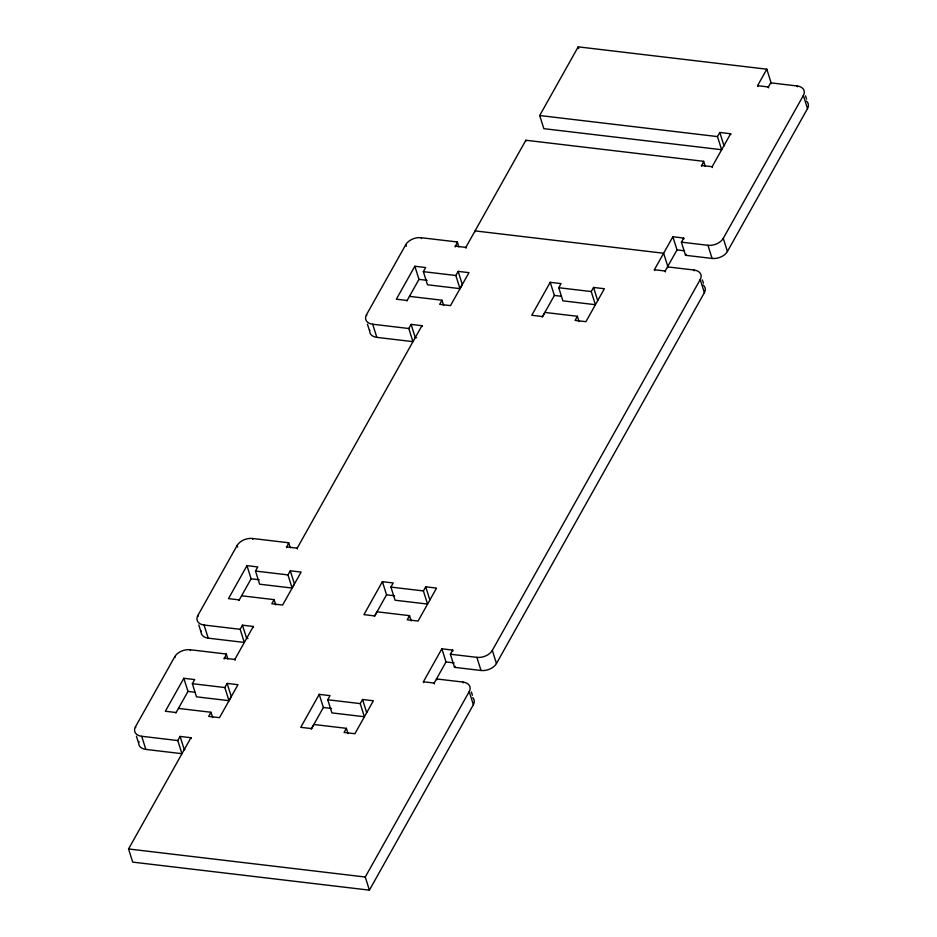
<?xml version="1.0" encoding="UTF-8"?>
<svg xmlns="http://www.w3.org/2000/svg" width="937" height="937" viewBox="0 0 937 937"><rect width="100%" height="100%" fill="white"/><g stroke="black" fill="none" stroke-linecap="round" stroke-linejoin="round"><path stroke-width="1.41" d="M135.748 727.581L135.49 726.749L174.762 656.708A12.099 7.871 -17.5 0 1 190.211 649.751L226.309 654.026L227.855 658.945M198.117 616.323L197.859 615.504L237.131 545.451A12.087 7.871 -17.5 0 1 252.58 538.494L288.678 542.769L290.236 547.7M366.754 315.535L366.496 314.715L405.768 244.662A12.099 7.871 -17.5 0 1 421.217 237.705L457.315 241.98L458.861 246.911M178.487 708.419L210.977 712.261L208.67 716.383L219.492 717.672L237.975 684.701L227.152 683.424L231.287 696.554L228.979 700.677L196.489 696.823L192.354 683.694L194.662 679.571L183.828 678.283L165.345 711.253L176.179 712.53M241.629 595.791L274.119 599.633L271.812 603.756L282.634 605.044L301.117 572.074L290.294 570.797L294.429 583.927L292.121 588.049L259.631 584.196L255.496 571.066L257.804 566.944L246.97 565.655L228.487 598.626L239.322 599.903M409.492 296.373L441.983 300.215L439.676 304.338L450.498 305.626L468.98 272.655L458.158 271.379L462.292 284.508L459.985 288.631L427.495 284.778L423.36 271.648L425.667 267.525L414.833 266.249L396.351 299.208L407.185 300.484M175.887 712.975L187.974 691.424L183.828 678.283M239.029 600.348L251.116 578.797L246.97 565.655M406.892 300.929L418.98 279.378L414.833 266.249M138.969 741.413A12.087 7.871 -17.5 0 0 145.832 749.413L181.93 753.688L177.796 740.558L180.103 736.435L190.937 737.712L191.195 738.543M224.259 658.969L226.309 654.026M201.15 630.952A12.099 7.871 -17.5 0 0 208.213 638.156L244.311 642.442L240.165 629.301L242.472 625.178L253.306 626.466L253.564 627.286M286.628 547.712L288.678 542.769M369.775 330.164A12.087 7.871 -17.5 0 0 376.838 337.367L412.936 341.642L408.801 328.512L411.109 324.389L421.943 325.678L422.2 326.498M455.265 246.923L457.315 241.98M472.705 697.608A12.087 7.871 -17.5 0 1 473.361 704.729L369.401 890.15L132.703 862.11L128.556 848.969L190.937 737.712M235.082 660.245L234.824 659.425L253.306 626.466M297.451 549L297.193 548.18L421.943 325.678M466.087 248.2L465.83 247.38L525.844 140.245L703.628 161.316L705.174 166.236M730.883 134.577L730.626 133.745L719.792 132.468L717.484 136.591L721.631 149.721L543.847 128.662L539.7 115.52L578.199 46.85L766.817 69.197L770.952 82.327L768.071 87.481M228.979 700.677L224.833 687.535L227.152 683.424M292.121 588.049L287.975 574.908L290.294 570.797M459.985 288.631L455.839 275.501L458.158 271.379M346.374 728.33L344.066 732.453L354.9 733.73L373.371 700.771L362.549 699.482L360.241 703.605L364.376 716.746L331.885 712.893L327.751 699.763L330.058 695.641L319.224 694.352L300.754 727.323L311.576 728.599L313.883 724.477L346.374 728.33L348.037 733.589M409.539 615.656L407.232 619.779L418.066 621.055L436.548 588.096L425.714 586.82L423.407 590.931L427.541 604.072L395.063 600.219L390.916 587.089L393.224 582.966L382.401 581.678L363.919 614.649L374.741 615.925L377.061 611.802L409.539 615.656L411.202 620.915M577.379 316.284L575.072 320.407L585.906 321.684L604.377 288.725L593.554 287.448L591.247 291.559L595.382 304.701L562.891 300.847L558.757 287.718L561.064 283.595L550.23 282.306L531.759 315.277L542.582 316.554L544.889 312.431L577.379 316.284L579.043 321.543M311.283 729.045L323.37 707.494L319.224 694.352M374.46 616.37L386.536 594.819L382.401 581.678M542.289 316.999L554.376 295.448L550.23 282.306M701.579 166.247L703.628 161.316M423.641 682.593L423.383 681.773L441.866 648.802L452.7 650.091L452.958 650.91M654.647 270.547L654.389 269.727L672.871 236.756L683.705 238.045L683.963 238.865M712.401 167.536L712.143 166.716L730.626 133.745M757.834 86.497L757.576 85.677L766.817 69.197M433.925 683.495L446.012 661.944L441.866 648.802M703.078 285A12.087 7.871 -17.5 0 1 704.366 292.684L496.458 663.525A12.087 7.871 -17.5 0 1 481.009 670.482L454.527 667.343L450.381 654.213L452.7 650.091M664.883 271.531L677.018 249.898L672.871 236.756M806.464 101.149A12.087 7.871 -17.5 0 1 807.495 108.633L727.417 251.479A12.099 7.871 -17.5 0 1 712.085 258.448L685.533 255.297L681.398 242.168L683.705 238.045M454.527 667.343L455.101 666.312M685.533 255.297L686.107 254.267M369.401 890.15L365.266 877.02L469.214 691.6A12.087 7.871 -17.5 0 0 463.007 682.066L436.525 678.938L436.783 679.758M450.381 654.213L476.863 657.352A12.087 7.871 -17.5 0 0 492.312 650.395L700.22 279.554A12.087 7.871 -17.5 0 0 694.012 270.02L667.531 266.893L667.788 267.713M681.398 242.168L707.95 245.307A12.099 7.871 -17.5 0 0 723.27 238.338L803.36 95.492A12.087 7.871 -17.5 0 0 797.141 85.97L770.718 82.843L770.975 83.662M757.576 85.677L768.41 86.965L768.668 87.785M539.7 115.52L717.484 136.591M724.617 145.68L723.938 145.598L719.792 132.468M701.309 165.427L712.143 166.716M677.018 249.898L684.455 250.776M454.995 246.103L465.83 247.38M654.389 269.727L665.223 271.004L665.481 271.835M423.36 271.648L455.839 275.501M558.757 287.718L591.247 291.559M418.98 279.378L427.096 280.339M554.376 295.448L561.146 296.244M366.496 314.715A12.087 7.871 -17.5 0 0 372.703 324.237L408.801 328.512M416.602 337.683L415.255 337.531L411.109 324.389M286.371 546.892L297.193 548.18M255.496 571.066L287.975 574.908M390.916 587.089L423.407 590.931M251.116 578.797L259.233 579.757M386.536 594.819L394.664 595.78M197.859 615.504A12.099 7.871 -17.5 0 0 204.067 625.026L240.165 629.301M247.965 638.484L246.618 638.32L242.472 625.178M446.012 661.944L454.129 662.904M223.99 658.149L234.824 659.425M423.383 681.773L434.218 683.05L434.475 683.869M192.354 683.694L224.833 687.535M327.751 699.763L360.241 703.605M187.974 691.424L194.744 692.22M323.37 707.494L331.499 708.454M135.49 726.749A12.087 7.871 -17.5 0 0 141.698 736.283L177.796 740.558M184.917 749.647L184.249 749.565L180.103 736.435M128.556 848.969L365.266 877.02M805.527 95.867L806.558 99.146M803.36 95.492L807.495 108.633M797.141 85.97L797.41 86.79M723.27 238.338L727.417 251.479M707.95 245.307L712.085 258.448M702.387 279.917L703.429 283.197M700.22 279.554L704.366 292.684M694.012 270.02L694.27 270.852M667.776 266.377L663.63 253.248L475.071 230.9L475.328 231.72M578.199 46.85L578.726 48.49M593.554 287.448L597.689 300.578M525.844 140.245L526.102 141.065M441.983 300.215L443.646 305.474M421.217 237.705L421.474 238.525M405.768 244.662L406.283 246.302M492.312 650.395L496.458 663.525M372.703 324.237L376.838 337.367M476.863 657.352L481.009 670.482M367.433 324.19L369.506 330.761M471.381 691.963L472.412 695.242M469.214 691.6L473.361 704.729M463.007 682.066L463.265 682.886M425.714 586.82L429.86 599.949M362.549 699.482L366.683 712.624M274.119 599.633L275.783 604.892M252.58 538.494L252.838 539.314M237.131 545.451L237.647 547.091M204.067 625.026L208.213 638.156M198.796 624.991L200.869 631.55M210.977 712.261L212.64 717.519M190.211 649.751L190.469 650.571M174.762 656.708L175.02 657.528M141.698 736.283L145.832 749.413M136.427 736.236L138.5 742.807"/></g></svg>
